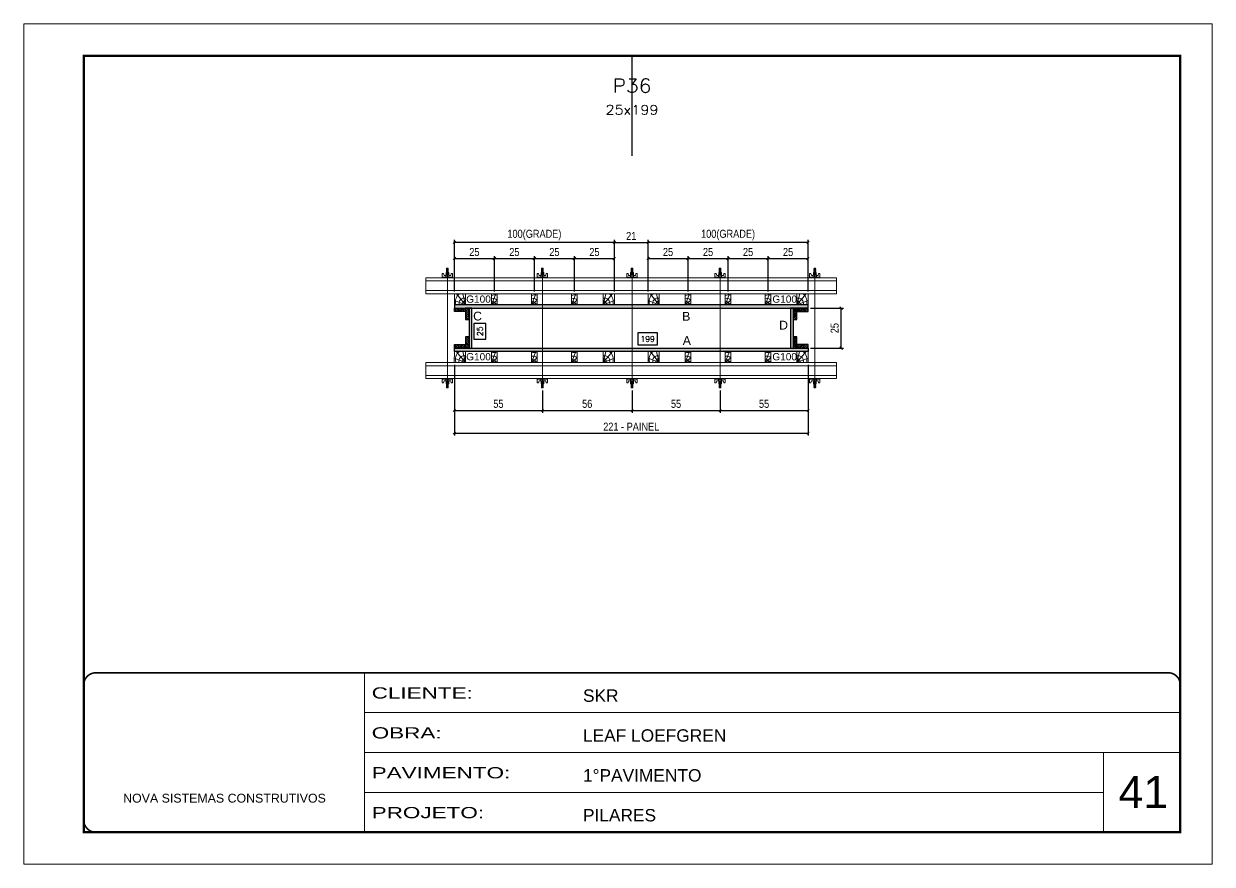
# Model space of a CAD drawing. Extents: x 14400 to 27878, y -21631 to 6985.
# Drawn here: x 14413 to 15898, y -5551 to -4501 of the extents above; entities that cross this region are included whole.
import ezdxf
from ezdxf.enums import TextEntityAlignment as Align

# ---------------------------------------------------------------- set-up
doc = ezdxf.new("R2010")
doc.units = 0
for name, pattern in [('CONTINUO', [0]), ('DASHED', [0.75, 0.5, -0.25]), ('HIDDEN', [0.375, 0.25, -0.125])]:
    doc.linetypes.add(name, pattern=pattern)
for name, color, linetype, lineweight in [('CARIMBO', 255, 'Continuous', 9), ('Folhas', 255, 'Continuous', 9), ('Hachura', 251, 'Continuous', 9), ('Madeira', 126, 'Continuous', 18), ('Perfil Metálico', 224, 'Continuous', 18), ('SARRAFO DE PRESSAO', 251, 'DASHED', 9), ('Texto Seção', 7, 'Continuous', 15)]:
    doc.layers.add(name, color=color, linetype=linetype, lineweight=lineweight)
for name, color, linetype in [('CHAPA', 1, 'Continuous'), ('COTA', 241, 'Continuous'), ('SARRAFO', 251, 'Continuous'), ('Texto de Titulo', 7, 'Continuous'), ('Texto Qtd Sarr', 242, 'Continuous'), ('TEXTO_GERAL', 7, 'Continuous')]:
    doc.layers.add(name, color=color, linetype=linetype)
doc.styles.add('ARIAL', font='arial.ttf')
doc.styles.add('COTA TECNICA 2X', font='techl___.ttf', dxfattribs={"height": 10})
doc.styles.add('ROMANS', font='romans.shx')
doc.styles.add('SANSSERIF', font='sas_____.pfb')
doc.styles.add('Tecnologia', font='')
doc.styles.get('Tecnologia').set_extended_font_data('Forgotten Futurist')
doc.dimstyles.new('SECAO PILAR', dxfattribs={"dimtxt": 10, "dimasz": 3, "dimexe": 3, "dimexo": 3, "dimgap": 3, "dimtad": 1, "dimdec": 1, "dimlfac": 0.5, "dimzin": 12, "dimdsep": 46, "dimtxsty": 'COTA TECNICA 2X', "dimblk1": 'OBLIQUE', "dimblk2": 'OBLIQUE', "dimsah": 1, "dimcen": 0.9, "dimclrd": 256, "dimclre": 256, "dimclrt": 256, "dimadec": 1, "dimazin": 3, "dimtfac": 1, "dimtdec": 1, "dimtmove": 0, "dimatfit": 3, "dimfxl": 1, "dimtolj": 1, "dimtzin": 12, "dimarcsym": 0})
doc.dimstyles.new('SECÇÃO 2', dxfattribs={"dimtxt": 7, "dimasz": 6, "dimexe": 0.18, "dimexo": 2, "dimgap": -4, "dimtad": 3, "dimdec": 1, "dimlfac": 0.5, "dimzin": 12, "dimdsep": 46, "dimtxsty": 'ROMANS', "dimblk": 'ARCHTICK', "dimcen": 0.09, "dimse1": 1, "dimse2": 1, "dimsd1": 1, "dimsd2": 1, "dimclrd": 180, "dimclre": 5, "dimclrt": 1, "dimadec": 0, "dimazin": 3, "dimtfac": 1, "dimtdec": 1, "dimtofl": 0, "dimtmove": 0, "dimatfit": 3, "dimldrblk": 'ARCHTICK', "dimfxl": 1, "dimtolj": 1, "dimtzin": 0, "dimarcsym": 0})

# ---------------------------------------------------------------- blocks, each defined once
blk = doc.blocks.new('9999999999')
at = {"color": 30, "linetype": 'CONTINUO'}
for p, q in [((98564.6, 34230.2), (98564.6, 34429.4)), ((98564.6, 34379.6), (99584, 34379.6)), ((98564.6, 34329.8), (99488, 34329.8)), ((99584, 34329.8), (99488, 34329.8)), ((99488, 34329.8), (99488, 34230.2)), ((98564.6, 34280), (99488, 34280))]:
    blk.add_line(p, q, dxfattribs=at)
at = {"color": 30, "linetype": 'CONTINUO', "const_width": 2}
blk.add_lwpolyline([(99584, 34230.2), (99584, 34414.4, 0.414214), (99569, 34429.4), (98229, 34429.4, 0.414214), (98214, 34414.4), (98214, 34245.2, 0.414214), (98229, 34230.2), (99584, 34230.2)], format="xyb", dxfattribs=at)
at = {"layer": 'Folhas'}
blk.add_lwpolyline([(98139, 34190.2), (99624, 34190.2), (99624, 35240.2), (98139, 35240.2)], close=True, dxfattribs=at)
at = {"layer": 'Folhas', "color": 30, "const_width": 3}
blk.add_lwpolyline([(98214, 34230.2), (99584, 34230.2), (99584, 35200.2), (98214, 35200.2)], close=True, dxfattribs=at)
at = {"color": 7, "linetype": 'Continuous', "ltscale": 5, "style": 'ARIAL'}
for s, height, p in [('SKR', 15.48, (98837.7, 34393.1)), ('LEAF LOEFGREN', 15.483, (98837.7, 34343.3)), ('1°PAVIMENTO', 15.483, (98837.7, 34293.5)), ('NOVA SISTEMAS CONSTRUTIVOS', 11.059, (98263.2, 34267.2)), ('PILARES', 15.48, (98837.7, 34243.7))]:
    blk.add_text(s, height=height, dxfattribs=at).set_placement(p)
at = {"layer": 'Folhas', "color": 7, "style": 'Tecnologia', "width": 1.5}
for s, p in [('CLIENTE:', (98573.7, 34397.2)), ('OBRA:', (98573.7, 34347.3)), ('PAVIMENTO:', (98573.7, 34297.5)), ('PROJETO:', (98573.7, 34247.7))]:
    blk.add_text(s, height=14, dxfattribs=at).set_placement(p)
blk = doc.blocks.new('*D1522')
at = {"layer": 'COTA', "color": 180, "lineweight": -2, "transparency": 16777216}
for p, q in [((14990.9, -4875.5), (14975.9, -4875.5)), ((14975.9, -4875.5), (14975.9, -4894.9)), ((14990.9, -4894.9), (14990.9, -4875.5)), ((14975.9, -4894.9), (14990.9, -4894.9))]:
    blk.add_line(p, q, dxfattribs=at)
at = {"layer": 'Defpoints', "color": 0, "transparency": 16777216}
for p in [(14990.8, -4856.3), (14990.8, -4906.3), (14994.9, -4906.3)]:
    blk.add_point(p, dxfattribs=at)
at = {"layer": 'COTA', "color": 1, "transparency": 16777216, "insert": (14983.4, -4885.2), "char_height": 7, "attachment_point": 5, "rotation": 90, "style": 'ROMANS'}
blk.add_mtext('\\A1;25', dxfattribs=at)
blk = doc.blocks.new('_ArchTick')
at = {"color": 0, "linetype": 'ByBlock', "const_width": 0.15}
blk.add_lwpolyline([(-0.5, -0.5), (0.5, 0.5)], dxfattribs=at)
blk = doc.blocks.new('*D1523')
at = {"layer": 'COTA', "color": 180, "lineweight": -2, "transparency": 16777216}
for p, q in [((15205.3, -4887.3), (15180.6, -4887.3)), ((15180.6, -4887.3), (15180.6, -4902.3)), ((15205.3, -4902.3), (15205.3, -4887.3)), ((15180.6, -4902.3), (15205.3, -4902.3))]:
    blk.add_line(p, q, dxfattribs=at)
at = {"layer": 'Defpoints', "color": 0, "transparency": 16777216}
for p in [(14973.5, -4906.3), (15371.5, -4906.3), (15371.5, -4906.3)]:
    blk.add_point(p, dxfattribs=at)
at = {"layer": 'COTA', "color": 1, "transparency": 16777216, "insert": (15193, -4894.8), "char_height": 7, "attachment_point": 5, "style": 'ROMANS'}
blk.add_mtext('\\A1;199', dxfattribs=at)
blk = doc.blocks.new('_Oblique')
at = {"color": 0, "linetype": 'ByBlock', "lineweight": -2}
blk.add_line((-0.5, -0.5), (0.5, 0.5), dxfattribs=at)
blk = doc.blocks.new('*D1524')
at = {"layer": 'COTA', "lineweight": -2, "transparency": 16777216}
for p, q in [((14951.5, -4927.3), (14951.5, -5015.4)), ((15393.5, -4927.2), (15393.5, -5015.4)), ((14951.5, -5012.4), (15393.5, -5012.4))]:
    blk.add_line(p, q, dxfattribs=at)
at = {"layer": 'Defpoints', "color": 0, "transparency": 16777216}
for p in [(14951.5, -4924.3), (15393.5, -4924.2), (15393.5, -5012.4)]:
    blk.add_point(p, dxfattribs=at)
at = {"layer": 'COTA', "lineweight": -2, "transparency": 16777216, "xscale": 3, "yscale": 3, "zscale": 3, "rotation": 180}
blk.add_blockref('_Oblique', (14951.5, -5012.4), dxfattribs=at)
at = {"layer": 'COTA', "lineweight": -2, "transparency": 16777216, "xscale": 3, "yscale": 3, "zscale": 3}
blk.add_blockref('_Oblique', (15393.5, -5012.4), dxfattribs=at)
at = {"layer": 'COTA', "transparency": 16777216, "insert": (15172.5, -5004.4), "char_height": 10, "attachment_point": 5, "style": 'COTA TECNICA 2X'}
blk.add_mtext('\\A1;221 - PAINEL', dxfattribs=at)
blk = doc.blocks.new('*D1525')
at = {"layer": 'COTA', "lineweight": -2, "transparency": 16777216}
for p, q in [((14951.5, -4927.3), (14951.5, -4987)), ((15061.5, -4959), (15061.5, -4987)), ((14951.5, -4984), (15061.5, -4984))]:
    blk.add_line(p, q, dxfattribs=at)
at = {"layer": 'Defpoints', "color": 0, "transparency": 16777216}
for p in [(14951.5, -4924.3), (15061.5, -4956), (15061.5, -4984)]:
    blk.add_point(p, dxfattribs=at)
at = {"layer": 'COTA', "lineweight": -2, "transparency": 16777216, "xscale": 3, "yscale": 3, "zscale": 3, "rotation": 180}
blk.add_blockref('_Oblique', (14951.5, -4984), dxfattribs=at)
at = {"layer": 'COTA', "lineweight": -2, "transparency": 16777216, "xscale": 3, "yscale": 3, "zscale": 3}
blk.add_blockref('_Oblique', (15061.5, -4984), dxfattribs=at)
at = {"layer": 'COTA', "transparency": 16777216, "insert": (15006.5, -4975.9), "char_height": 10, "attachment_point": 5, "style": 'COTA TECNICA 2X'}
blk.add_mtext('\\A1;55', dxfattribs=at)
blk = doc.blocks.new('*D1526')
at = {"layer": 'COTA', "lineweight": -2, "transparency": 16777216}
for p, q in [((15393.5, -4927.3), (15393.5, -4987)), ((15283.5, -4959), (15283.5, -4987)), ((15283.5, -4984), (15393.5, -4984))]:
    blk.add_line(p, q, dxfattribs=at)
at = {"layer": 'Defpoints', "color": 0, "transparency": 16777216}
for p in [(15393.5, -4924.3), (15283.5, -4956), (15393.5, -4984)]:
    blk.add_point(p, dxfattribs=at)
at = {"layer": 'COTA', "lineweight": -2, "transparency": 16777216, "xscale": 3, "yscale": 3, "zscale": 3, "rotation": 180}
blk.add_blockref('_Oblique', (15283.5, -4984), dxfattribs=at)
at = {"layer": 'COTA', "lineweight": -2, "transparency": 16777216, "xscale": 3, "yscale": 3, "zscale": 3}
blk.add_blockref('_Oblique', (15393.5, -4984), dxfattribs=at)
at = {"layer": 'COTA', "transparency": 16777216, "insert": (15338.5, -4975.9), "char_height": 10, "attachment_point": 5, "style": 'COTA TECNICA 2X'}
blk.add_mtext('\\A1;55', dxfattribs=at)
blk = doc.blocks.new('C')
at = {"layer": 'Hachura', "color": 0}
for p, q in [((0, 3.22), (0, -3.22)), ((0.45, 3.22), (0, 3.22)), ((0.46, 3.16), (0, 3.16)), ((0.46, 3.05), (0, 3.05)), ((0.46, 2.88), (0, 2.88)), ((0, 2.75), (0, -1.16)), ((0.46, 2.65), (0, 2.65)), ((0.46, 2.23), (0, 2.23)), ((0.46, 1.51), (0, 1.51)), ((0.39, 0.49), (0.17, 0.49)), ((0.45, -3.23), (0.45, 3.22)), ((0.45, 3.22), (2.58, 3.22)), ((1.74, 0.97), (0.45, 0.97)), ((1.45, 0.1), (0.45, 0.1)), ((1.35, 1.94), (1.35, 0.96)), ((2.58, 2.39), (1.47, 2.09)), ((1.74, -0.97), (1.74, 0.97)), ((1.74, 0.97), (1.74, 0.84)), ((1.74, 0.97), (1.74, 0.84)), ((1.74, 0.84), (3.35, 0.84)), ((3.35, 0.45), (1.74, 0.45)), ((2.58, 3.22), (2.58, 2.39)), ((3.32, 0.84), (3.32, -0.84)), ((3.35, 0.84), (3.35, -0.84)), ((3.68, 0.45), (3.35, 0.45)), ((3.84, -0.52), (3.35, 0.45)), ((3.35, 0.06), (3.67, -0.57)), ((3.68, 0.45), (4.16, -0.52)), ((3.72, 0.5), (4.25, -0.57)), ((4.37, -0.55), (3.83, 0.53)), ((4.15, 0.45), (3.93, 0.45)), ((4.42, -0.52), (3.93, 0.45)), ((4.15, 0.45), (4.26, 0.45)), ((4.26, 0.45), (4.74, -0.52)), ((4.3, 0.5), (4.83, -0.57)), ((4.95, -0.55), (4.41, 0.53)), ((4.51, 0.45), (4.84, 0.45)), ((5, -0.52), (4.51, 0.45)), ((4.84, 0.45), (5.32, -0.52)), ((4.88, 0.5), (5.41, -0.57)), ((5.53, -0.55), (4.99, 0.53)), ((5.58, -0.52), (5.09, 0.45)), ((5.42, 0.45), (5.09, 0.45)), ((5.58, -0.52), (5.09, 0.45)), ((5.42, 0.45), (5.74, -0.19)), ((5.46, 0.5), (5.74, -0.07)), ((5.74, 0.19), (5.57, 0.53)), ((5.74, 0.32), (5.68, 0.45)), ((5.68, 0.45), (5.74, 0.45)), ((5.74, 0.45), (5.9, 0.29)), ((5.74, 0.45), (5.74, -0.52)), ((5.9, -0.36), (5.9, 0.29)), ((0.45, 0), (0, 0)), ((0.46, -1.52), (0, -1.52)), ((0.46, -2.23), (0, -2.23)), ((0.46, -2.65), (0, -2.65)), ((0.46, -2.88), (0, -2.88)), ((0.46, -3.05), (0, -3.05)), ((0.46, -3.16), (0, -3.16)), ((0, -3.22), (2.57, -3.22)), ((0.08, -0.48), (0.29, -0.48)), ((0.29, -0.48), (0.4, -0.48)), ((0.45, 0), (0.45, -0.97)), ((0.45, -0.16), (1.45, -0.16)), ((0.45, -0.65), (0.45, -0.32)), ((0.45, -3.23), (0.45, -0.65)), ((0.45, -0.97), (1.74, -0.97)), ((1.35, -1.94), (1.35, -0.97)), ((2.58, -2.39), (1.47, -2.1)), ((3.35, -0.32), (1.74, -0.32)), ((3.35, -0.84), (1.74, -0.84)), ((2.58, -3.23), (2.58, -2.39)), ((3.35, -0.07), (3.58, -0.52)), ((3.35, -0.52), (3.58, -0.52)), ((3.84, -0.52), (4.16, -0.52)), ((4.42, -0.52), (4.74, -0.52)), ((4.63, -0.52), (4.74, -0.52)), ((5, -0.52), (5.32, -0.52)), ((5.58, -0.52), (5.74, -0.52)), ((5.74, -0.52), (5.9, -0.36)), ((5.74, -0.52), (5.74, -0.52))]:
    blk.add_line(p, q, dxfattribs=at)
for centre, radius, start, end in [((1.52, 1.94), 0.161, 104.74356, 180), ((1.44, -0.03), 0.129, 272.69497, 87.30503), ((3.81, 0.39), 0.143, 25.56881, 154.43119), ((4.39, 0.39), 0.143, 25.56881, 154.43119), ((4.97, 0.39), 0.143, 25.56881, 154.43119), ((5.55, 0.39), 0.143, 25.56881, 154.43119), ((0.17, -0.37), 0.174, 221.74404, 317.85924), ((1.52, -1.94), 0.161, 180, 255.25644), ((3.71, -0.4), 0.174, 222.14076, 318.25596), ((4.29, -0.4), 0.174, 222.14076, 318.25596), ((4.87, -0.4), 0.174, 222.14076, 318.25596), ((5.45, -0.4), 0.174, 222.14076, 318.25596), ((5.61, -0.4), 0.174, 317.85924, 318.25596)]:
    blk.add_arc(centre, radius, start, end, dxfattribs=at)
blk = doc.blocks.new('*D1531')
at = {"layer": 'COTA', "lineweight": -2, "transparency": 16777216}
for p, q in [((15173.5, -4959), (15173.5, -4987)), ((15283.5, -4959), (15283.5, -4987)), ((15173.5, -4984), (15283.5, -4984))]:
    blk.add_line(p, q, dxfattribs=at)
at = {"layer": 'Defpoints', "color": 0, "transparency": 16777216}
for p in [(15173.5, -4956), (15283.5, -4956), (15283.5, -4984)]:
    blk.add_point(p, dxfattribs=at)
at = {"layer": 'COTA', "lineweight": -2, "transparency": 16777216, "xscale": 3, "yscale": 3, "zscale": 3, "rotation": 180}
blk.add_blockref('_Oblique', (15173.5, -4984), dxfattribs=at)
at = {"layer": 'COTA', "lineweight": -2, "transparency": 16777216, "xscale": 3, "yscale": 3, "zscale": 3}
blk.add_blockref('_Oblique', (15283.5, -4984), dxfattribs=at)
at = {"layer": 'COTA', "transparency": 16777216, "insert": (15228.5, -4975.9), "char_height": 10, "attachment_point": 5, "style": 'COTA TECNICA 2X'}
blk.add_mtext('\\A1;55', dxfattribs=at)
blk = doc.blocks.new('*D1532')
at = {"layer": 'COTA', "lineweight": -2, "transparency": 16777216}
for p, q in [((15396.5, -4856.3), (15437.8, -4856.3)), ((15434.8, -4906.3), (15434.8, -4856.3)), ((15396.5, -4906.3), (15437.8, -4906.3))]:
    blk.add_line(p, q, dxfattribs=at)
at = {"layer": 'Defpoints', "color": 0, "transparency": 16777216}
for p in [(15393.5, -4856.3), (15434.8, -4856.3), (15393.5, -4906.3)]:
    blk.add_point(p, dxfattribs=at)
at = {"layer": 'COTA', "lineweight": -2, "transparency": 16777216, "xscale": 3, "yscale": 3, "zscale": 3}
for p, rotation in [((15434.8, -4856.3), 90), ((15434.8, -4906.3), 270)]:
    blk.add_blockref('_Oblique', p, dxfattribs=dict(at, rotation=rotation))
at = {"layer": 'COTA', "transparency": 16777216, "insert": (15426.7, -4881.3), "char_height": 10, "attachment_point": 5, "rotation": 90, "style": 'COTA TECNICA 2X'}
blk.add_mtext('\\A1;25', dxfattribs=at)
blk = doc.blocks.new('*D1533')
at = {"layer": 'COTA', "lineweight": -2, "transparency": 16777216}
for p, q in [((15061.5, -4959), (15061.5, -4987)), ((15173.5, -4959), (15173.5, -4987)), ((15061.5, -4984), (15173.5, -4984))]:
    blk.add_line(p, q, dxfattribs=at)
at = {"layer": 'Defpoints', "color": 0, "transparency": 16777216}
for p in [(15061.5, -4956), (15173.5, -4956), (15173.5, -4984)]:
    blk.add_point(p, dxfattribs=at)
at = {"layer": 'COTA', "lineweight": -2, "transparency": 16777216, "xscale": 3, "yscale": 3, "zscale": 3, "rotation": 180}
blk.add_blockref('_Oblique', (15061.5, -4984), dxfattribs=at)
at = {"layer": 'COTA', "lineweight": -2, "transparency": 16777216, "xscale": 3, "yscale": 3, "zscale": 3}
blk.add_blockref('_Oblique', (15173.5, -4984), dxfattribs=at)
at = {"layer": 'COTA', "transparency": 16777216, "insert": (15117.5, -4975.9), "char_height": 10, "attachment_point": 5, "style": 'COTA TECNICA 2X'}
blk.add_mtext('\\A1;56', dxfattribs=at)
blk = doc.blocks.new('PONTALETE')
at = {"layer": 'Madeira'}
for q in [(2.71, 7), (7, 5.76), (7, 1.74)]:
    blk.add_line((0, 0), q, dxfattribs=at)
blk.add_lwpolyline([(0, 0), (7, 0), (7, 7), (0, 7)], close=True, dxfattribs=at)
for centre, radius, start, end in [((2.04, 0.06), 6.23, 37.28179, 109.09128), ((1.09, 0.9), 3.19, 343.60304, 109.98471), ((-0.21, -0.78), 3.09, 14.63219, 86.0383)]:
    blk.add_arc(centre, radius, start, end, dxfattribs=at)
blk = doc.blocks.new('MEIO PONTALETE')
at = {"layer": 'Madeira'}
for q in [(2.71, 7), (3.5, 2.88), (3.5, 0.87)]:
    blk.add_line((0, 0), q, dxfattribs=at)
blk.add_lwpolyline([(0, 0), (3.5, 0), (3.5, 7), (0, 7)], close=True, dxfattribs=at)
for centre, radius, start, end in [((2.04, 0.06), 6.23, 76.44987, 109.09128), ((1.09, 0.9), 3.19, 40.90626, 109.98471), ((-0.21, -0.78), 3.09, 14.63219, 86.0383)]:
    blk.add_arc(centre, radius, start, end, dxfattribs=at)
blk = doc.blocks.new('*D1527')
at = {"layer": 'COTA', "lineweight": -2, "transparency": 16777216}
for p, q in [((15193.5, -4835.3), (15193.5, -4791.3)), ((15193.5, -4794.3), (15243.5, -4794.3)), ((15243.5, -4835.3), (15243.5, -4791.3))]:
    blk.add_line(p, q, dxfattribs=at)
at = {"layer": 'Defpoints', "color": 0, "transparency": 16777216}
for p in [(15243.5, -4794.3), (15193.5, -4838.3), (15243.5, -4838.3)]:
    blk.add_point(p, dxfattribs=at)
at = {"layer": 'COTA', "lineweight": -2, "transparency": 16777216, "xscale": 3, "yscale": 3, "zscale": 3, "rotation": 180}
blk.add_blockref('_Oblique', (15193.5, -4794.3), dxfattribs=at)
at = {"layer": 'COTA', "lineweight": -2, "transparency": 16777216, "xscale": 3, "yscale": 3, "zscale": 3}
blk.add_blockref('_Oblique', (15243.5, -4794.3), dxfattribs=at)
at = {"layer": 'COTA', "transparency": 16777216, "insert": (15218.5, -4786.2), "char_height": 10, "attachment_point": 5, "style": 'COTA TECNICA 2X'}
blk.add_mtext('\\A1;25', dxfattribs=at)
blk = doc.blocks.new('*D1528')
at = {"layer": 'COTA', "lineweight": -2, "transparency": 16777216}
for p, q in [((15193.5, -4835.3), (15193.5, -4771.1)), ((15393.5, -4774.1), (15193.5, -4774.1)), ((15393.5, -4835.3), (15393.5, -4771.1))]:
    blk.add_line(p, q, dxfattribs=at)
at = {"layer": 'Defpoints', "color": 0, "transparency": 16777216}
for p in [(15193.5, -4774.1), (15193.5, -4838.3), (15393.5, -4838.3)]:
    blk.add_point(p, dxfattribs=at)
at = {"layer": 'COTA', "lineweight": -2, "transparency": 16777216, "xscale": 3, "yscale": 3, "zscale": 3, "rotation": 180}
blk.add_blockref('_Oblique', (15193.5, -4774.1), dxfattribs=at)
at = {"layer": 'COTA', "lineweight": -2, "transparency": 16777216, "xscale": 3, "yscale": 3, "zscale": 3}
blk.add_blockref('_Oblique', (15393.5, -4774.1), dxfattribs=at)
at = {"layer": 'COTA', "transparency": 16777216, "insert": (15293.5, -4764.9), "char_height": 10, "attachment_point": 5, "style": 'COTA TECNICA 2X'}
blk.add_mtext('\\A1;100(GRADE)', dxfattribs=at)
blk = doc.blocks.new('*D1534')
at = {"layer": 'COTA', "lineweight": -2, "transparency": 16777216}
for p, q in [((15243.5, -4835.3), (15243.5, -4791.3)), ((15243.5, -4794.3), (15293.5, -4794.3)), ((15293.5, -4835.3), (15293.5, -4791.3))]:
    blk.add_line(p, q, dxfattribs=at)
at = {"layer": 'Defpoints', "color": 0, "transparency": 16777216}
for p in [(15293.5, -4794.3), (15243.5, -4838.3), (15293.5, -4838.3)]:
    blk.add_point(p, dxfattribs=at)
at = {"layer": 'COTA', "lineweight": -2, "transparency": 16777216, "xscale": 3, "yscale": 3, "zscale": 3, "rotation": 180}
blk.add_blockref('_Oblique', (15243.5, -4794.3), dxfattribs=at)
at = {"layer": 'COTA', "lineweight": -2, "transparency": 16777216, "xscale": 3, "yscale": 3, "zscale": 3}
blk.add_blockref('_Oblique', (15293.5, -4794.3), dxfattribs=at)
at = {"layer": 'COTA', "transparency": 16777216, "insert": (15268.5, -4786.2), "char_height": 10, "attachment_point": 5, "style": 'COTA TECNICA 2X'}
blk.add_mtext('\\A1;25', dxfattribs=at)
blk = doc.blocks.new('*D1535')
at = {"layer": 'COTA', "lineweight": -2, "transparency": 16777216}
for p, q in [((15293.5, -4835.3), (15293.5, -4791.3)), ((15293.5, -4794.3), (15343.5, -4794.3)), ((15343.5, -4835.3), (15343.5, -4791.3))]:
    blk.add_line(p, q, dxfattribs=at)
at = {"layer": 'Defpoints', "color": 0, "transparency": 16777216}
for p in [(15343.5, -4794.3), (15293.5, -4838.3), (15343.5, -4838.3)]:
    blk.add_point(p, dxfattribs=at)
at = {"layer": 'COTA', "lineweight": -2, "transparency": 16777216, "xscale": 3, "yscale": 3, "zscale": 3, "rotation": 180}
blk.add_blockref('_Oblique', (15293.5, -4794.3), dxfattribs=at)
at = {"layer": 'COTA', "lineweight": -2, "transparency": 16777216, "xscale": 3, "yscale": 3, "zscale": 3}
blk.add_blockref('_Oblique', (15343.5, -4794.3), dxfattribs=at)
at = {"layer": 'COTA', "transparency": 16777216, "insert": (15318.5, -4786.2), "char_height": 10, "attachment_point": 5, "style": 'COTA TECNICA 2X'}
blk.add_mtext('\\A1;25', dxfattribs=at)
blk = doc.blocks.new('*D1536')
at = {"layer": 'COTA', "lineweight": -2, "transparency": 16777216}
for p, q in [((15343.5, -4835.3), (15343.5, -4791.3)), ((15343.5, -4794.3), (15393.5, -4794.3)), ((15393.5, -4835.3), (15393.5, -4791.3))]:
    blk.add_line(p, q, dxfattribs=at)
at = {"layer": 'Defpoints', "color": 0, "transparency": 16777216}
for p in [(15393.5, -4794.3), (15343.5, -4838.3), (15393.5, -4838.3)]:
    blk.add_point(p, dxfattribs=at)
at = {"layer": 'COTA', "lineweight": -2, "transparency": 16777216, "xscale": 3, "yscale": 3, "zscale": 3, "rotation": 180}
blk.add_blockref('_Oblique', (15343.5, -4794.3), dxfattribs=at)
at = {"layer": 'COTA', "lineweight": -2, "transparency": 16777216, "xscale": 3, "yscale": 3, "zscale": 3}
blk.add_blockref('_Oblique', (15393.5, -4794.3), dxfattribs=at)
at = {"layer": 'COTA', "transparency": 16777216, "insert": (15368.5, -4786.2), "char_height": 10, "attachment_point": 5, "style": 'COTA TECNICA 2X'}
blk.add_mtext('\\A1;25', dxfattribs=at)
blk = doc.blocks.new('*D1529')
at = {"layer": 'COTA', "lineweight": -2, "transparency": 16777216}
for p, q in [((14951.5, -4835.3), (14951.5, -4791.3)), ((14951.5, -4794.3), (15001.5, -4794.3)), ((15001.5, -4835.3), (15001.5, -4791.3))]:
    blk.add_line(p, q, dxfattribs=at)
at = {"layer": 'Defpoints', "color": 0, "transparency": 16777216}
for p in [(15001.5, -4794.3), (14951.5, -4838.3), (15001.5, -4838.3)]:
    blk.add_point(p, dxfattribs=at)
at = {"layer": 'COTA', "lineweight": -2, "transparency": 16777216, "xscale": 3, "yscale": 3, "zscale": 3, "rotation": 180}
blk.add_blockref('_Oblique', (14951.5, -4794.3), dxfattribs=at)
at = {"layer": 'COTA', "lineweight": -2, "transparency": 16777216, "xscale": 3, "yscale": 3, "zscale": 3}
blk.add_blockref('_Oblique', (15001.5, -4794.3), dxfattribs=at)
at = {"layer": 'COTA', "transparency": 16777216, "insert": (14976.5, -4786.2), "char_height": 10, "attachment_point": 5, "style": 'COTA TECNICA 2X'}
blk.add_mtext('\\A1;25', dxfattribs=at)
blk = doc.blocks.new('*D1530')
at = {"layer": 'COTA', "lineweight": -2, "transparency": 16777216}
for p, q in [((14951.5, -4835.3), (14951.5, -4771.1)), ((15151.5, -4774.1), (14951.5, -4774.1)), ((15151.5, -4835.3), (15151.5, -4771.1))]:
    blk.add_line(p, q, dxfattribs=at)
at = {"layer": 'Defpoints', "color": 0, "transparency": 16777216}
for p in [(14951.5, -4774.1), (14951.5, -4838.3), (15151.5, -4838.3)]:
    blk.add_point(p, dxfattribs=at)
at = {"layer": 'COTA', "lineweight": -2, "transparency": 16777216, "xscale": 3, "yscale": 3, "zscale": 3, "rotation": 180}
blk.add_blockref('_Oblique', (14951.5, -4774.1), dxfattribs=at)
at = {"layer": 'COTA', "lineweight": -2, "transparency": 16777216, "xscale": 3, "yscale": 3, "zscale": 3}
blk.add_blockref('_Oblique', (15151.5, -4774.1), dxfattribs=at)
at = {"layer": 'COTA', "transparency": 16777216, "insert": (15051.5, -4764.9), "char_height": 10, "attachment_point": 5, "style": 'COTA TECNICA 2X'}
blk.add_mtext('\\A1;100(GRADE)', dxfattribs=at)
blk = doc.blocks.new('*D1537')
at = {"layer": 'COTA', "lineweight": -2, "transparency": 16777216}
for p, q in [((15001.5, -4835.3), (15001.5, -4791.3)), ((15001.5, -4794.3), (15051.5, -4794.3)), ((15051.5, -4835.3), (15051.5, -4791.3))]:
    blk.add_line(p, q, dxfattribs=at)
at = {"layer": 'Defpoints', "color": 0, "transparency": 16777216}
for p in [(15051.5, -4794.3), (15001.5, -4838.3), (15051.5, -4838.3)]:
    blk.add_point(p, dxfattribs=at)
at = {"layer": 'COTA', "lineweight": -2, "transparency": 16777216, "xscale": 3, "yscale": 3, "zscale": 3, "rotation": 180}
blk.add_blockref('_Oblique', (15001.5, -4794.3), dxfattribs=at)
at = {"layer": 'COTA', "lineweight": -2, "transparency": 16777216, "xscale": 3, "yscale": 3, "zscale": 3}
blk.add_blockref('_Oblique', (15051.5, -4794.3), dxfattribs=at)
at = {"layer": 'COTA', "transparency": 16777216, "insert": (15026.5, -4786.2), "char_height": 10, "attachment_point": 5, "style": 'COTA TECNICA 2X'}
blk.add_mtext('\\A1;25', dxfattribs=at)
blk = doc.blocks.new('*D1538')
at = {"layer": 'COTA', "lineweight": -2, "transparency": 16777216}
for p, q in [((15051.5, -4835.3), (15051.5, -4791.3)), ((15051.5, -4794.3), (15101.5, -4794.3)), ((15101.5, -4835.3), (15101.5, -4791.3))]:
    blk.add_line(p, q, dxfattribs=at)
at = {"layer": 'Defpoints', "color": 0, "transparency": 16777216}
for p in [(15101.5, -4794.3), (15051.5, -4838.3), (15101.5, -4838.3)]:
    blk.add_point(p, dxfattribs=at)
at = {"layer": 'COTA', "lineweight": -2, "transparency": 16777216, "xscale": 3, "yscale": 3, "zscale": 3, "rotation": 180}
blk.add_blockref('_Oblique', (15051.5, -4794.3), dxfattribs=at)
at = {"layer": 'COTA', "lineweight": -2, "transparency": 16777216, "xscale": 3, "yscale": 3, "zscale": 3}
blk.add_blockref('_Oblique', (15101.5, -4794.3), dxfattribs=at)
at = {"layer": 'COTA', "transparency": 16777216, "insert": (15076.5, -4786.2), "char_height": 10, "attachment_point": 5, "style": 'COTA TECNICA 2X'}
blk.add_mtext('\\A1;25', dxfattribs=at)
blk = doc.blocks.new('*D1539')
at = {"layer": 'COTA', "lineweight": -2, "transparency": 16777216}
for p, q in [((15101.5, -4835.3), (15101.5, -4791.3)), ((15101.5, -4794.3), (15151.5, -4794.3)), ((15151.5, -4835.3), (15151.5, -4791.3))]:
    blk.add_line(p, q, dxfattribs=at)
at = {"layer": 'Defpoints', "color": 0, "transparency": 16777216}
for p in [(15151.5, -4794.3), (15101.5, -4838.3), (15151.5, -4838.3)]:
    blk.add_point(p, dxfattribs=at)
at = {"layer": 'COTA', "lineweight": -2, "transparency": 16777216, "xscale": 3, "yscale": 3, "zscale": 3, "rotation": 180}
blk.add_blockref('_Oblique', (15101.5, -4794.3), dxfattribs=at)
at = {"layer": 'COTA', "lineweight": -2, "transparency": 16777216, "xscale": 3, "yscale": 3, "zscale": 3}
blk.add_blockref('_Oblique', (15151.5, -4794.3), dxfattribs=at)
at = {"layer": 'COTA', "transparency": 16777216, "insert": (15126.5, -4786.2), "char_height": 10, "attachment_point": 5, "style": 'COTA TECNICA 2X'}
blk.add_mtext('\\A1;25', dxfattribs=at)
blk = doc.blocks.new('*D1540')
at = {"layer": 'COTA', "lineweight": -2, "transparency": 16777216}
for p, q in [((15151.5, -4835.3), (15151.5, -4771.1)), ((15151.5, -4774.1), (15193.5, -4774.1)), ((15193.5, -4835.3), (15193.5, -4771.1))]:
    blk.add_line(p, q, dxfattribs=at)
at = {"layer": 'Defpoints', "color": 0, "transparency": 16777216}
for p in [(15193.5, -4774.1), (15151.5, -4838.3), (15193.5, -4838.3)]:
    blk.add_point(p, dxfattribs=at)
at = {"layer": 'COTA', "lineweight": -2, "transparency": 16777216, "xscale": 3, "yscale": 3, "zscale": 3, "rotation": 180}
blk.add_blockref('_Oblique', (15151.5, -4774.1), dxfattribs=at)
at = {"layer": 'COTA', "lineweight": -2, "transparency": 16777216, "xscale": 3, "yscale": 3, "zscale": 3}
blk.add_blockref('_Oblique', (15193.5, -4774.1), dxfattribs=at)
at = {"layer": 'COTA', "transparency": 16777216, "insert": (15172.5, -4766.1), "char_height": 10, "attachment_point": 5, "style": 'COTA TECNICA 2X'}
blk.add_mtext('\\A1;21', dxfattribs=at)
blk = doc.blocks.new('titulo1')
at = {"layer": 'Defpoints', "color": 252, "linetype": 'HIDDEN', "ltscale": 2}
blk.add_line((0, 0), (0, 125), dxfattribs=at)
at = {"layer": 'Defpoints', "style": 'ROMANS', "oblique": 15}
blk.add_attdef('FOLHA', text='', height=10, dxfattribs=at).set_placement((0, 15.6), align=Align.MIDDLE_CENTER)
at = {"layer": 'Texto Qtd Sarr', "color": 3, "style": 'ROMANS', "oblique": 15}
for tag, height, p in [('TITULO', 17, (0, 71.4)), ('SEÇÃO', 12, (0, 41.5))]:
    blk.add_attdef(tag, text='', height=height, dxfattribs=at).set_placement(p, align=Align.MIDDLE_CENTER)

msp = doc.modelspace()

# ---------------------------------------------------------------- hatches: boundary and pattern name
at = {"layer": 'Hachura'}
h = msp.add_hatch(color=256, dxfattribs=at)
h.dxf.hatch_style = 1
h.paths.add_polyline_path([(15393.47, -4856.28), (15393.47, -4852.28), (14951.47, -4852.28), (14951.47, -4856.28)])
h = msp.add_hatch(dxfattribs=at)
h.set_pattern_fill('ANSI31', color=256, scale=0.5, angle=180, style=0)
h.set_pattern_definition([(225, (5827.515, -27752.084), (1.12253202, -1.12253202), [])])
h.paths.add_polyline_path([(14965.47, -4860.68), (14965.47, -4856.28), (14951.47, -4856.28), (14951.47, -4860.68)])
h = msp.add_hatch(dxfattribs=at)
h.set_pattern_fill('ANSI31', color=256, scale=0.5, angle=270, style=0)
h.set_pattern_definition([(315, (37861.275, -14359.2276), (1.12253202, 1.12253202), [])])
h.paths.add_polyline_path([(14969.87, -4870.28), (14965.47, -4870.28), (14965.47, -4856.28), (14969.87, -4856.28)])
h = msp.add_hatch(color=256, dxfattribs=at)
h.dxf.hatch_style = 1
h.paths.add_polyline_path([(14969.87, -4906.28), (14973.47, -4906.28), (14973.47, -4856.28), (14969.87, -4856.28)])
h = msp.add_hatch(color=256, dxfattribs=at)
h.dxf.hatch_style = 1
h.paths.add_polyline_path([(15371.47, -4906.28), (15375.07, -4906.28), (15375.07, -4856.28), (15371.47, -4856.28)])
h = msp.add_hatch(dxfattribs=at)
h.set_pattern_fill('ANSI31', color=256, scale=0.5, angle=270, style=0)
h.set_pattern_definition([(315, (38270.875, -14359.2276), (1.12253202, 1.12253202), [])])
h.paths.add_polyline_path([(15379.47, -4870.28), (15375.07, -4870.28), (15375.07, -4856.28), (15379.47, -4856.28)])
h = msp.add_hatch(dxfattribs=at)
h.set_pattern_fill('ANSI31', color=256, scale=0.5, angle=180, style=0)
h.set_pattern_definition([(225, (6255.515, -27785.684), (1.12253202, -1.12253202), [])])
h.paths.add_polyline_path([(15393.47, -4856.28), (15393.47, -4860.68), (15379.47, -4860.68), (15379.47, -4856.28)])
h = msp.add_hatch(dxfattribs=at)
h.set_pattern_fill('ANSI31', color=256, scale=0.5, angle=270, style=0)
h.set_pattern_definition([(315, (37861.275, -14395.2276), (1.12253202, 1.12253202), [])])
h.paths.add_polyline_path([(14969.87, -4906.28), (14965.47, -4906.28), (14965.47, -4892.28), (14969.87, -4892.28)])
h = msp.add_hatch(dxfattribs=at)
h.set_pattern_fill('ANSI31', color=256, scale=0.5, angle=270, style=0)
h.set_pattern_definition([(315, (38270.875, -14395.2276), (1.12253202, 1.12253202), [])])
h.paths.add_polyline_path([(15379.47, -4906.28), (15375.07, -4906.28), (15375.07, -4892.28), (15379.47, -4892.28)])
h = msp.add_hatch(dxfattribs=at)
h.set_pattern_fill('ANSI31', color=256, scale=0.5, angle=180, style=0)
h.set_pattern_definition([(225, (5827.515, -27797.684), (1.12253202, -1.12253202), [])])
h.paths.add_polyline_path([(14965.47, -4906.28), (14965.47, -4901.88), (14951.47, -4901.88), (14951.47, -4906.28)])
h = msp.add_hatch(color=256, dxfattribs=at)
h.dxf.hatch_style = 1
h.paths.add_polyline_path([(15393.47, -4906.28), (15393.47, -4910.28), (14951.47, -4910.28), (14951.47, -4906.28)])
h = msp.add_hatch(dxfattribs=at)
h.set_pattern_fill('ANSI31', color=256, scale=0.5, angle=180, style=0)
h.set_pattern_definition([(225, (5890.515, -27797.684), (1.12253202, -1.12253202), [])])
h.paths.add_polyline_path([(15379.47, -4906.28), (15379.47, -4901.88), (15393.47, -4901.88), (15393.47, -4906.28)])

# ---------------------------------------------------------------- linework, layer by layer
at = {"layer": 'CHAPA'}
for points in [[(15393.47, -4856.28), (15393.47, -4852.28), (14951.47, -4852.28), (14951.47, -4856.28)], [(14969.87, -4906.28), (14973.47, -4906.28), (14973.47, -4856.28), (14969.87, -4856.28)], [(15371.47, -4906.28), (15375.07, -4906.28), (15375.07, -4856.28), (15371.47, -4856.28)], [(15393.47, -4906.28), (15393.47, -4910.28), (14951.47, -4910.28), (14951.47, -4906.28)]]:
    msp.add_lwpolyline(points, close=True, dxfattribs=at)
at = {"layer": 'Hachura'}
for p, q in [((14942.78, -4955.05), (14942.78, -4811.31)), ((15061.47, -4955.05), (15061.47, -4811.31)), ((15173.47, -4955.05), (15173.47, -4811.31)), ((15283.47, -4955.05), (15283.47, -4811.31)), ((15401.86, -4955.05), (15401.86, -4811.31))]:
    msp.add_line(p, q, dxfattribs=at)
at = {"layer": 'Madeira'}
for points in [[(14951.47, -4852.27), (14951.48, -4838.27), (15151.48, -4838.28), (15151.46, -4852.28)], [(15193.47, -4852.27), (15193.49, -4838.27), (15393.48, -4838.28), (15393.47, -4852.28)], [(14951.45, -4924.26), (14951.47, -4910.26), (15151.46, -4910.26), (15151.44, -4924.26)], [(15193.46, -4924.26), (15193.47, -4910.26), (15393.47, -4910.26), (15393.45, -4924.26)]]:
    msp.add_lwpolyline(points, close=True, dxfattribs=at)
at = {"layer": 'Perfil Metálico'}
for p, q in [((15429.18, -4822.34), (14915.75, -4822.34)), ((15429.18, -4834.34), (14915.75, -4834.34)), ((15429.18, -4928.28), (14915.75, -4928.28)), ((15429.18, -4940.28), (14915.75, -4940.28))]:
    msp.add_line(p, q, dxfattribs=at)
for points in [[(15429.18, -4838.28), (15429.18, -4818.28), (14915.75, -4818.34), (14915.75, -4838.34)], [(14915.75, -4924.28), (14915.75, -4944.28), (15429.18, -4944.22), (15429.18, -4924.22)]]:
    msp.add_lwpolyline(points, close=True, dxfattribs=at)
at = {"layer": 'SARRAFO'}
for points in [[(14951.47, -4856.28), (14965.47, -4856.28), (14965.47, -4860.68), (14951.47, -4860.68)], [(14951.47, -4856.28), (14965.47, -4856.28), (14965.47, -4860.68), (14951.47, -4860.68)], [(14965.47, -4856.28), (14965.47, -4870.28), (14969.87, -4870.28), (14969.87, -4856.28)], [(14965.47, -4856.28), (14965.47, -4870.28), (14969.87, -4870.28), (14969.87, -4856.28)], [(15375.07, -4856.28), (15375.07, -4870.28), (15379.47, -4870.28), (15379.47, -4856.28)], [(15375.07, -4856.28), (15375.07, -4870.28), (15379.47, -4870.28), (15379.47, -4856.28)], [(15379.47, -4860.68), (15393.47, -4860.68), (15393.47, -4856.28), (15379.47, -4856.28)], [(15379.47, -4860.68), (15393.47, -4860.68), (15393.47, -4856.28), (15379.47, -4856.28)], [(14965.47, -4892.28), (14965.47, -4906.28), (14969.87, -4906.28), (14969.87, -4892.28)], [(14965.47, -4892.28), (14965.47, -4906.28), (14969.87, -4906.28), (14969.87, -4892.28)], [(15375.07, -4892.28), (15375.07, -4906.28), (15379.47, -4906.28), (15379.47, -4892.28)], [(15375.07, -4892.28), (15375.07, -4906.28), (15379.47, -4906.28), (15379.47, -4892.28)], [(14951.47, -4901.88), (14965.47, -4901.88), (14965.47, -4906.28), (14951.47, -4906.28)], [(14951.47, -4901.88), (14965.47, -4901.88), (14965.47, -4906.28), (14951.47, -4906.28)], [(15393.47, -4901.88), (15379.47, -4901.88), (15379.47, -4906.28), (15393.47, -4906.28)], [(15393.47, -4901.88), (15379.47, -4901.88), (15379.47, -4906.28), (15393.47, -4906.28)]]:
    msp.add_lwpolyline(points, close=True, dxfattribs=at)

# ---------------------------------------------------------------- block references
at = {"layer": 'Hachura', "linetype": 'Continuous', "yscale": 2, "zscale": 2}
for p, xscale, rotation in [((14942.79, -4818.31), -2, 270), ((15061.46, -4818.31), 2, 90.00000000000001), ((15173.46, -4818.31), 2, 90.00000000000001), ((15283.46, -4818.31), 2, 90.00000000000001), ((15401.85, -4818.31), 2, 90.00000000000001), ((14942.78, -4944.25), 2, 270), ((15061.47, -4944.25), -2, 90), ((15173.47, -4944.25), -2, 90), ((15283.47, -4944.25), -2, 90), ((15401.86, -4944.25), -2, 90)]:
    msp.add_blockref('C', p, dxfattribs=dict(at, xscale=xscale, rotation=rotation))
at = {"layer": 'Madeira'}
for name, p, xscale, yscale, zscale, rotation in [('PONTALETE', (14965.47, -4852.28), 2, 2, 2, 89.93708930310329), ('MEIO PONTALETE', (14997.97, -4852.27), 1.999999997962732, 1.999999997962732, 1.999999997962732, 359.9370893031033), ('MEIO PONTALETE', (15047.97, -4852.27), 1.999999997962732, 1.999999997962732, 1.999999997962732, 359.9370893031033), ('MEIO PONTALETE', (15097.97, -4852.27), 1.999999997962732, 1.999999997962732, 1.999999997962732, 359.9370893031033), ('PONTALETE', (15137.46, -4852.26), -2, 2, 2, 269.9370893031033), ('PONTALETE', (15207.47, -4852.28), 2, 2, 2, 89.93708930310329), ('MEIO PONTALETE', (15239.97, -4852.27), 1.999999997962732, 1.999999997962732, 1.999999997962732, 359.9370893031033), ('MEIO PONTALETE', (15289.97, -4852.27), 1.999999997962732, 1.999999997962732, 1.999999997962732, 359.9370893031033), ('MEIO PONTALETE', (15339.97, -4852.27), 1.999999997962732, 1.999999997962732, 1.999999997962732, 359.9370893031033), ('PONTALETE', (15379.47, -4852.26), -2, 2, 2, 269.9370893031033), ('PONTALETE', (14965.45, -4924.27), 2, 2, 2, 89.93708930310329), ('MEIO PONTALETE', (14997.95, -4924.26), 1.999999997962732, 1.999999997962732, 1.999999997962732, 359.9370893031033), ('MEIO PONTALETE', (15047.95, -4924.26), 1.999999997962732, 1.999999997962732, 1.999999997962732, 359.9370893031033), ('MEIO PONTALETE', (15097.95, -4924.26), 1.999999997962732, 1.999999997962732, 1.999999997962732, 359.9370893031033), ('PONTALETE', (15137.44, -4924.25), -2, 2, 2, 269.9370893031033), ('PONTALETE', (15207.46, -4924.27), 2, 2, 2, 89.93708930310329), ('MEIO PONTALETE', (15239.96, -4924.26), 1.999999997962732, 1.999999997962732, 1.999999997962732, 359.9370893031033), ('MEIO PONTALETE', (15289.96, -4924.26), 1.999999997962732, 1.999999997962732, 1.999999997962732, 359.9370893031033), ('MEIO PONTALETE', (15339.96, -4924.26), 1.999999997962732, 1.999999997962732, 1.999999997962732, 359.9370893031033), ('PONTALETE', (15379.45, -4924.25), -2, 2, 2, 269.9370893031033)]:
    msp.add_blockref(name, p, dxfattribs=dict(at, xscale=xscale, yscale=yscale, zscale=zscale, rotation=rotation))
at = {"layer": 'SARRAFO DE PRESSAO', "color": 6, "linetype": 'ByBlock'}
msp.add_blockref('9999999999', (-83725.51, -39741.23), dxfattribs=at)
at = {"layer": 'Texto Seção'}
ref = msp.add_blockref('titulo1', (15173.47, -4666.02), dxfattribs=at)
ref.add_attrib('TITULO', 'P36', dxfattribs={"layer": 'Texto de Titulo', "color": 7, "height": 17, "style": 'ROMANS', "width": 1.1}).set_placement((15173.47, -4578.52), align=Align.MIDDLE_CENTER)
ref.add_attrib('SEÇÃO', '25x199', dxfattribs={"layer": 'Texto de Titulo', "color": 7, "height": 12, "style": 'ROMANS', "width": 1.1}).set_placement((15173.47, -4608.52), align=Align.MIDDLE_CENTER)

# ---------------------------------------------------------------- texts
at = {"layer": 'CARIMBO', "style": 'ARIAL'}
msp.add_text('41', height=40, dxfattribs=at).set_placement((15781.33, -5480.88))
at = {"layer": 'TEXTO_GERAL', "color": 0, "linetype": 'Continuous', "style": 'SANSSERIF'}
for p in [(14966.32, -4844.98), (15348.87, -4844.98), (14966.31, -4916.96), (15348.85, -4916.96)]:
    msp.add_text('G100', height=9, dxfattribs=at).set_placement(p, align=Align.MIDDLE_LEFT)
at = {"layer": 'TEXTO_GERAL', "style": 'ARIAL'}
for s, p in [('C', (14980.48, -4866.22)), ('B', (15241.23, -4866.53)), ('D', (15362.83, -4877.55)), ('A', (15241.98, -4896.76))]:
    msp.add_text(s, height=11, dxfattribs=at).set_placement(p, align=Align.MIDDLE_CENTER)

# ---------------------------------------------------------------- dimensions: what is measured, and where the dimension line sits
at = {"layer": 'COTA'}
for base, p1, p2, text, picture, middle in [((14951.48, -4774.14), (15151.48, -4838.29), (14951.48, -4838.26), '<>(GRADE)', '*D1530', (15051.48, -4764.92)), ((15193.49, -4774.14), (15393.48, -4838.29), (15193.49, -4838.26), '<>(GRADE)', '*D1528', (15293.49, -4764.92)), ((15393.47, -5012.44), (14951.47, -4924.27), (15393.47, -4924.23), '<> - PAINEL', '*D1524', (15172.47, -5004.36))]:
    dim = msp.add_linear_dim(base=base, p1=p1, p2=p2, text=text, dimstyle='SECAO PILAR', dxfattribs=at)
    dim.commit()
    dim.dimension.update_dxf_attribs({"geometry": picture, "text_midpoint": middle})
for base, p1, p2, picture, middle in [((15193.49, -4774.14), (15151.48, -4838.31), (15193.49, -4838.26), '*D1540', (15172.48, -4766.08)), ((15001.48, -4794.34), (14951.48, -4838.26), (15001.48, -4838.28), '*D1529', (14976.48, -4786.23)), ((15051.48, -4794.34), (15001.48, -4838.28), (15051.48, -4838.28), '*D1537', (15026.48, -4786.23)), ((15101.48, -4794.34), (15051.48, -4838.28), (15101.48, -4838.28), '*D1538', (15076.48, -4786.23)), ((15151.48, -4794.34), (15101.48, -4838.28), (15151.48, -4838.28), '*D1539', (15126.48, -4786.23)), ((15243.49, -4794.34), (15193.49, -4838.26), (15243.49, -4838.28), '*D1527', (15218.49, -4786.23)), ((15293.49, -4794.34), (15243.49, -4838.28), (15293.49, -4838.28), '*D1534', (15268.49, -4786.23)), ((15343.49, -4794.34), (15293.49, -4838.28), (15343.49, -4838.28), '*D1535', (15318.49, -4786.23)), ((15393.48, -4794.34), (15343.49, -4838.28), (15393.48, -4838.28), '*D1536', (15368.49, -4786.23)), ((15061.53, -4984.01), (14951.47, -4924.28), (15061.53, -4956.05), '*D1525', (15006.5, -4975.9)), ((15393.47, -4984.01), (15283.53, -4956.05), (15393.47, -4924.28), '*D1526', (15338.5, -4975.9)), ((15173.53, -4984.01), (15061.53, -4956.05), (15173.53, -4956.05), '*D1533', (15117.53, -4975.9)), ((15283.53, -4984.01), (15173.53, -4956.05), (15283.53, -4956.05), '*D1531', (15228.53, -4975.9))]:
    dim = msp.add_linear_dim(base=base, p1=p1, p2=p2, dimstyle='SECAO PILAR', dxfattribs=at)
    dim.commit()
    dim.dimension.update_dxf_attribs({"geometry": picture, "text_midpoint": middle})
dim = msp.add_linear_dim(base=(15434.77, -4856.28), p1=(15393.47, -4906.28), p2=(15393.47, -4856.28), angle=90, dimstyle='SECAO PILAR', dxfattribs=at)
dim.commit()
dim.dimension.update_dxf_attribs({"geometry": '*D1532', "text_midpoint": (15426.66, -4881.28)})
dim = msp.add_linear_dim(base=(14994.88, -4906.28), p1=(14990.79, -4856.28), p2=(14990.79, -4906.28), angle=270, dimstyle='SECÇÃO 2', dxfattribs=at)
dim.commit()
dim.dimension.update_dxf_attribs({"geometry": '*D1522', "text_midpoint": (14994.88, -4885.2), "dimtype": 160})
dim = msp.add_linear_dim(base=(15371.47, -4906.28), p1=(14973.47, -4906.28), p2=(15371.47, -4906.28), dimstyle='SECÇÃO 2', dxfattribs=at)
dim.commit()
dim.dimension.update_dxf_attribs({"geometry": '*D1523', "text_midpoint": (15192.98, -4906.28), "dimtype": 160})

doc.saveas('drawing.dxf')
